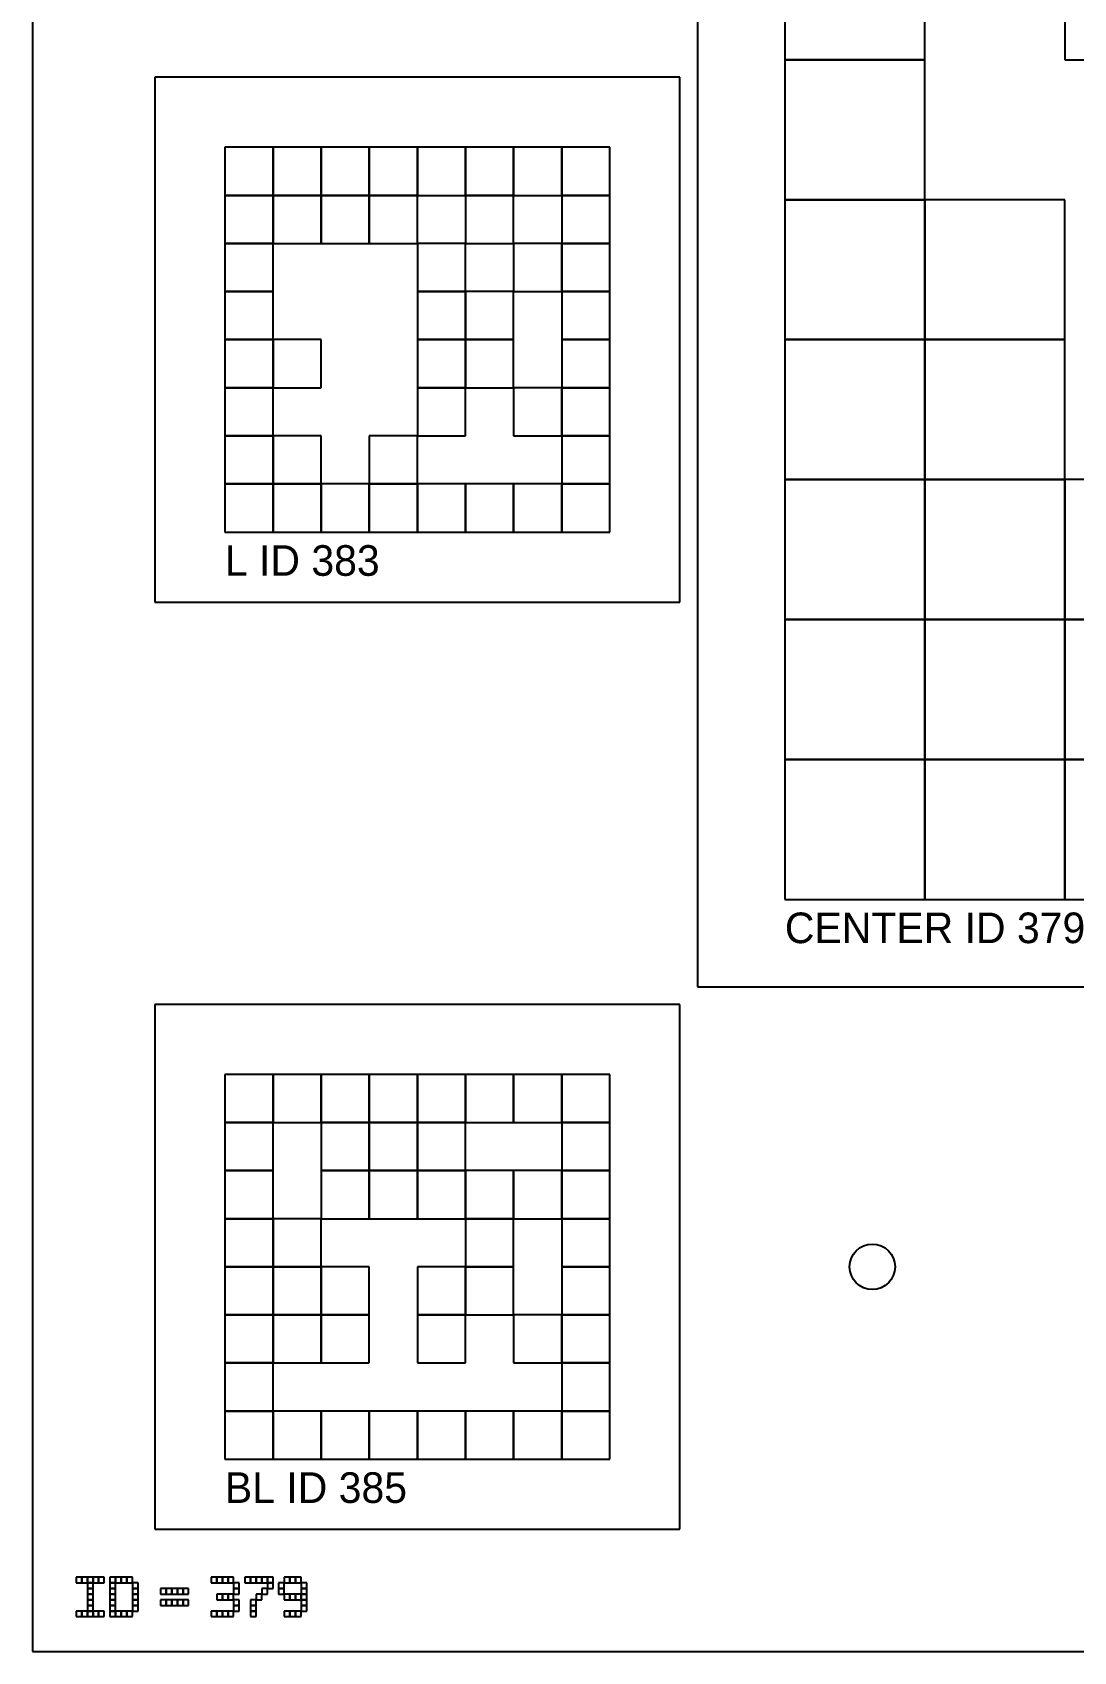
# Model space of a CAD drawing. Extents: x 0 to 1260, y -12 to 1580.
# Drawn here: x 960 to 1079, y 640 to 825.1 of the extents above; entities that cross this region are included whole.
import ezdxf

# ---------------------------------------------------------------- set-up
doc = ezdxf.new("R2010")
doc.units = 0
for name, color, linetype in [('BLACK_POCKET', 7, 'CONTINUOUS'), ('BOARD_TEXT', 7, 'CONTINUOUS'), ('CUT', 7, 'CONTINUOUS'), ('LABEL', 3, 'CONTINUOUS'), ('MOUNT_HOLE', 6, 'CONTINUOUS'), ('QUIET_ZONE', 5, 'CONTINUOUS'), ('TAG_BOUNDARY', 8, 'CONTINUOUS')]:
    doc.layers.add(name, color=color, linetype=linetype)

msp = doc.modelspace()

# ---------------------------------------------------------------- linework, layer by layer
at = {"layer": 'BLACK_POCKET'}
for p, q in [((1046, 838), (1046, 822)), ((1062, 822), (1062, 838)), ((1078, 838), (1078, 822)), ((1046, 822), (1062, 822)), ((1062, 822), (1046, 822)), ((1046, 822), (1046, 806)), ((1062, 806), (1062, 822)), ((1078, 822), (1094, 822)), ((987.5, 812), (982, 812)), ((982, 812), (982, 806.5)), ((987.5, 806.5), (987.5, 812)), ((993, 812), (987.5, 812)), ((987.5, 812), (987.5, 806.5)), ((993, 806.5), (993, 812)), ((998.5, 812), (993, 812)), ((993, 812), (993, 806.5)), ((998.5, 806.5), (998.5, 812)), ((1004, 812), (998.5, 812)), ((998.5, 812), (998.5, 806.5)), ((1004, 806.5), (1004, 812)), ((1009.5, 812), (1004, 812)), ((1004, 812), (1004, 806.5)), ((1009.5, 806.5), (1009.5, 812)), ((1015, 812), (1009.5, 812)), ((1009.5, 812), (1009.5, 806.5)), ((1015, 806.5), (1015, 812)), ((1020.5, 812), (1015, 812)), ((1015, 812), (1015, 806.5)), ((1020.5, 806.5), (1020.5, 812)), ((1026, 812), (1020.5, 812)), ((1020.5, 812), (1020.5, 806.5)), ((1026, 806.5), (1026, 812)), ((982, 806.5), (987.5, 806.5)), ((987.5, 806.5), (982, 806.5)), ((982, 806.5), (982, 801)), ((987.5, 806.5), (993, 806.5)), ((987.5, 801), (987.5, 806.5)), ((993, 806.5), (987.5, 806.5)), ((987.5, 806.5), (987.5, 801)), ((993, 806.5), (998.5, 806.5)), ((993, 801), (993, 806.5)), ((998.5, 806.5), (993, 806.5)), ((993, 806.5), (993, 801)), ((998.5, 806.5), (1004, 806.5)), ((998.5, 801), (998.5, 806.5)), ((1004, 806.5), (998.5, 806.5)), ((998.5, 806.5), (998.5, 801)), ((1004, 806.5), (1009.5, 806.5)), ((1004, 801), (1004, 806.5)), ((1009.5, 806.5), (1015, 806.5)), ((1015, 806.5), (1009.5, 806.5)), ((1009.5, 806.5), (1009.5, 801)), ((1015, 806.5), (1020.5, 806.5)), ((1015, 801), (1015, 806.5)), ((1020.5, 806.5), (1026, 806.5)), ((1026, 806.5), (1020.5, 806.5)), ((1020.5, 806.5), (1020.5, 801)), ((1026, 801), (1026, 806.5)), ((1046, 806), (1062, 806)), ((1062, 806), (1046, 806)), ((1046, 806), (1046, 790)), ((1062, 790), (1062, 806)), ((1078, 806), (1062, 806)), ((1062, 806), (1062, 790)), ((1078, 790), (1078, 806)), ((982, 801), (987.5, 801)), ((987.5, 801), (982, 801)), ((982, 801), (982, 795.5)), ((987.5, 801), (993, 801)), ((987.5, 795.5), (987.5, 801)), ((993, 801), (998.5, 801)), ((998.5, 801), (1004, 801)), ((1009.5, 801), (1004, 801)), ((1004, 801), (1004, 795.5)), ((1009.5, 801), (1015, 801)), ((1009.5, 795.5), (1009.5, 801)), ((1020.5, 801), (1015, 801)), ((1015, 801), (1015, 795.5)), ((1020.5, 801), (1026, 801)), ((1020.5, 795.5), (1020.5, 801)), ((1026, 801), (1020.5, 801)), ((1020.5, 801), (1020.5, 795.5)), ((1026, 795.5), (1026, 801)), ((982, 795.5), (987.5, 795.5)), ((987.5, 795.5), (982, 795.5)), ((982, 795.5), (982, 790)), ((987.5, 790), (987.5, 795.5)), ((1004, 795.5), (1009.5, 795.5)), ((1009.5, 795.5), (1004, 795.5)), ((1004, 795.5), (1004, 790)), ((1009.5, 790), (1009.5, 795.5)), ((1015, 795.5), (1009.5, 795.5)), ((1009.5, 795.5), (1009.5, 790)), ((1015, 795.5), (1020.5, 795.5)), ((1015, 790), (1015, 795.5)), ((1020.5, 795.5), (1026, 795.5)), ((1026, 795.5), (1020.5, 795.5)), ((1020.5, 795.5), (1020.5, 790)), ((1026, 790), (1026, 795.5)), ((982, 790), (987.5, 790)), ((987.5, 790), (982, 790)), ((982, 790), (982, 784.5)), ((987.5, 784.5), (987.5, 790)), ((993, 790), (987.5, 790)), ((987.5, 790), (987.5, 784.5)), ((993, 784.5), (993, 790)), ((1004, 790), (1009.5, 790)), ((1009.5, 790), (1004, 790)), ((1004, 790), (1004, 784.5)), ((1009.5, 790), (1015, 790)), ((1009.5, 784.5), (1009.5, 790)), ((1015, 790), (1009.5, 790)), ((1009.5, 790), (1009.5, 784.5)), ((1015, 784.5), (1015, 790)), ((1020.5, 790), (1026, 790)), ((1026, 790), (1020.5, 790)), ((1020.5, 790), (1020.5, 784.5)), ((1026, 784.5), (1026, 790)), ((1046, 790), (1062, 790)), ((1062, 790), (1046, 790)), ((1046, 790), (1046, 774)), ((1062, 790), (1078, 790)), ((1062, 774), (1062, 790)), ((1078, 790), (1062, 790)), ((1062, 790), (1062, 774)), ((1078, 774), (1078, 790)), ((982, 784.5), (987.5, 784.5)), ((987.5, 784.5), (982, 784.5)), ((982, 784.5), (982, 779)), ((987.5, 784.5), (993, 784.5)), ((987.5, 779), (987.5, 784.5)), ((1004, 784.5), (1009.5, 784.5)), ((1009.5, 784.5), (1004, 784.5)), ((1004, 784.5), (1004, 779)), ((1009.5, 784.5), (1015, 784.5)), ((1009.5, 779), (1009.5, 784.5)), ((1020.5, 784.5), (1015, 784.5)), ((1015, 784.5), (1015, 779)), ((1020.5, 784.5), (1026, 784.5)), ((1020.5, 779), (1020.5, 784.5)), ((1026, 784.5), (1020.5, 784.5)), ((1020.5, 784.5), (1020.5, 779)), ((1026, 779), (1026, 784.5)), ((982, 779), (987.5, 779)), ((987.5, 779), (982, 779)), ((982, 779), (982, 773.5)), ((987.5, 773.5), (987.5, 779)), ((993, 779), (987.5, 779)), ((987.5, 779), (987.5, 773.5)), ((993, 773.5), (993, 779)), ((1004, 779), (998.5, 779)), ((998.5, 779), (998.5, 773.5)), ((1004, 779), (1009.5, 779)), ((1004, 773.5), (1004, 779)), ((1015, 779), (1020.5, 779)), ((1020.5, 779), (1026, 779)), ((1026, 779), (1020.5, 779)), ((1020.5, 779), (1020.5, 773.5)), ((1026, 773.5), (1026, 779)), ((1046, 774), (1062, 774)), ((1062, 774), (1046, 774)), ((1046, 774), (1046, 758)), ((1062, 774), (1078, 774)), ((1062, 758), (1062, 774)), ((1078, 774), (1062, 774)), ((1062, 774), (1062, 758)), ((1078, 758), (1078, 774)), ((1094, 774), (1078, 774)), ((1078, 774), (1078, 758)), ((982, 773.5), (987.5, 773.5)), ((987.5, 773.5), (982, 773.5)), ((982, 773.5), (982, 768)), ((987.5, 773.5), (993, 773.5)), ((987.5, 768), (987.5, 773.5)), ((993, 773.5), (987.5, 773.5)), ((987.5, 773.5), (987.5, 768)), ((993, 768), (993, 773.5)), ((998.5, 773.5), (993, 773.5)), ((993, 773.5), (993, 768)), ((998.5, 773.5), (1004, 773.5)), ((998.5, 768), (998.5, 773.5)), ((1004, 773.5), (998.5, 773.5)), ((998.5, 773.5), (998.5, 768)), ((1004, 768), (1004, 773.5)), ((1009.5, 773.5), (1004, 773.5)), ((1004, 773.5), (1004, 768)), ((1009.5, 768), (1009.5, 773.5)), ((1015, 773.5), (1009.5, 773.5)), ((1009.5, 773.5), (1009.5, 768)), ((1015, 768), (1015, 773.5)), ((1020.5, 773.5), (1015, 773.5)), ((1015, 773.5), (1015, 768)), ((1020.5, 773.5), (1026, 773.5)), ((1020.5, 768), (1020.5, 773.5)), ((1026, 773.5), (1020.5, 773.5)), ((1020.5, 773.5), (1020.5, 768)), ((1026, 768), (1026, 773.5)), ((982, 768), (987.5, 768)), ((987.5, 768), (993, 768)), ((993, 768), (998.5, 768)), ((998.5, 768), (1004, 768)), ((1004, 768), (1009.5, 768)), ((1009.5, 768), (1015, 768)), ((1015, 768), (1020.5, 768)), ((1020.5, 768), (1026, 768)), ((1046, 758), (1062, 758)), ((1062, 758), (1046, 758)), ((1046, 758), (1046, 742)), ((1062, 758), (1078, 758)), ((1062, 742), (1062, 758)), ((1078, 758), (1062, 758)), ((1062, 758), (1062, 742)), ((1078, 758), (1094, 758)), ((1078, 742), (1078, 758)), ((1094, 758), (1078, 758)), ((1078, 758), (1078, 742)), ((1046, 742), (1062, 742)), ((1062, 742), (1046, 742)), ((1046, 742), (1046, 726)), ((1062, 742), (1078, 742)), ((1062, 726), (1062, 742)), ((1078, 742), (1062, 742)), ((1062, 742), (1062, 726)), ((1078, 742), (1094, 742)), ((1078, 726), (1078, 742)), ((1094, 742), (1078, 742)), ((1078, 742), (1078, 726)), ((1046, 726), (1062, 726)), ((1062, 726), (1078, 726)), ((1078, 726), (1094, 726)), ((987.5, 706), (982, 706)), ((982, 706), (982, 700.5)), ((987.5, 700.5), (987.5, 706)), ((993, 706), (987.5, 706)), ((987.5, 706), (987.5, 700.5)), ((993, 700.5), (993, 706)), ((998.5, 706), (993, 706)), ((993, 706), (993, 700.5)), ((998.5, 700.5), (998.5, 706)), ((1004, 706), (998.5, 706)), ((998.5, 706), (998.5, 700.5)), ((1004, 700.5), (1004, 706)), ((1009.5, 706), (1004, 706)), ((1004, 706), (1004, 700.5)), ((1009.5, 700.5), (1009.5, 706)), ((1015, 706), (1009.5, 706)), ((1009.5, 706), (1009.5, 700.5)), ((1015, 700.5), (1015, 706)), ((1020.5, 706), (1015, 706)), ((1015, 706), (1015, 700.5)), ((1020.5, 700.5), (1020.5, 706)), ((1026, 706), (1020.5, 706)), ((1020.5, 706), (1020.5, 700.5)), ((1026, 700.5), (1026, 706)), ((982, 700.5), (987.5, 700.5)), ((987.5, 700.5), (982, 700.5)), ((982, 700.5), (982, 695)), ((987.5, 700.5), (993, 700.5)), ((987.5, 695), (987.5, 700.5)), ((993, 700.5), (998.5, 700.5)), ((998.5, 700.5), (993, 700.5)), ((993, 700.5), (993, 695)), ((998.5, 700.5), (1004, 700.5)), ((998.5, 695), (998.5, 700.5)), ((1004, 700.5), (998.5, 700.5)), ((998.5, 700.5), (998.5, 695)), ((1004, 700.5), (1009.5, 700.5)), ((1004, 695), (1004, 700.5)), ((1009.5, 700.5), (1004, 700.5)), ((1004, 700.5), (1004, 695)), ((1009.5, 700.5), (1015, 700.5)), ((1009.5, 695), (1009.5, 700.5)), ((1015, 700.5), (1020.5, 700.5)), ((1020.5, 700.5), (1026, 700.5)), ((1026, 700.5), (1020.5, 700.5)), ((1020.5, 700.5), (1020.5, 695)), ((1026, 695), (1026, 700.5)), ((982, 695), (987.5, 695)), ((987.5, 695), (982, 695)), ((982, 695), (982, 689.5)), ((987.5, 689.5), (987.5, 695)), ((993, 695), (998.5, 695)), ((998.5, 695), (993, 695)), ((993, 695), (993, 689.5)), ((998.5, 695), (1004, 695)), ((998.5, 689.5), (998.5, 695)), ((1004, 695), (998.5, 695)), ((998.5, 695), (998.5, 689.5)), ((1004, 695), (1009.5, 695)), ((1004, 689.5), (1004, 695)), ((1009.5, 695), (1004, 695)), ((1004, 695), (1004, 689.5)), ((1009.5, 689.5), (1009.5, 695)), ((1015, 695), (1009.5, 695)), ((1009.5, 695), (1009.5, 689.5)), ((1015, 689.5), (1015, 695)), ((1020.5, 695), (1015, 695)), ((1015, 695), (1015, 689.5)), ((1020.5, 695), (1026, 695)), ((1020.5, 689.5), (1020.5, 695)), ((1026, 695), (1020.5, 695)), ((1020.5, 695), (1020.5, 689.5)), ((1026, 689.5), (1026, 695)), ((982, 689.5), (987.5, 689.5)), ((987.5, 689.5), (982, 689.5)), ((982, 689.5), (982, 684)), ((987.5, 684), (987.5, 689.5)), ((993, 689.5), (987.5, 689.5)), ((987.5, 689.5), (987.5, 684)), ((993, 689.5), (998.5, 689.5)), ((993, 684), (993, 689.5)), ((998.5, 689.5), (1004, 689.5)), ((1004, 689.5), (1009.5, 689.5)), ((1009.5, 689.5), (1015, 689.5)), ((1015, 689.5), (1009.5, 689.5)), ((1009.5, 689.5), (1009.5, 684)), ((1015, 689.5), (1020.5, 689.5)), ((1015, 684), (1015, 689.5)), ((1020.5, 689.5), (1026, 689.5)), ((1026, 689.5), (1020.5, 689.5)), ((1020.5, 689.5), (1020.5, 684)), ((1026, 684), (1026, 689.5)), ((982, 684), (987.5, 684)), ((987.5, 684), (982, 684)), ((982, 684), (982, 678.5)), ((987.5, 684), (993, 684)), ((987.5, 678.5), (987.5, 684)), ((993, 684), (987.5, 684)), ((987.5, 684), (987.5, 678.5)), ((993, 678.5), (993, 684)), ((998.5, 684), (993, 684)), ((993, 684), (993, 678.5)), ((998.5, 678.5), (998.5, 684)), ((1009.5, 684), (1004, 684)), ((1004, 684), (1004, 678.5)), ((1009.5, 684), (1015, 684)), ((1009.5, 678.5), (1009.5, 684)), ((1015, 684), (1009.5, 684)), ((1009.5, 684), (1009.5, 678.5)), ((1015, 678.5), (1015, 684)), ((1020.5, 684), (1026, 684)), ((1026, 684), (1020.5, 684)), ((1020.5, 684), (1020.5, 678.5)), ((1026, 678.5), (1026, 684)), ((982, 678.5), (987.5, 678.5)), ((987.5, 678.5), (982, 678.5)), ((982, 678.5), (982, 673)), ((987.5, 678.5), (993, 678.5)), ((987.5, 673), (987.5, 678.5)), ((993, 678.5), (987.5, 678.5)), ((987.5, 678.5), (987.5, 673)), ((993, 678.5), (998.5, 678.5)), ((993, 673), (993, 678.5)), ((998.5, 678.5), (993, 678.5)), ((993, 678.5), (993, 673)), ((998.5, 673), (998.5, 678.5)), ((1004, 678.5), (1009.5, 678.5)), ((1009.5, 678.5), (1004, 678.5)), ((1004, 678.5), (1004, 673)), ((1009.5, 678.5), (1015, 678.5)), ((1009.5, 673), (1009.5, 678.5)), ((1020.5, 678.5), (1015, 678.5)), ((1015, 678.5), (1015, 673)), ((1020.5, 678.5), (1026, 678.5)), ((1020.5, 673), (1020.5, 678.5)), ((1026, 678.5), (1020.5, 678.5)), ((1020.5, 678.5), (1020.5, 673)), ((1026, 673), (1026, 678.5)), ((982, 673), (987.5, 673)), ((987.5, 673), (982, 673)), ((982, 673), (982, 667.5)), ((987.5, 673), (993, 673)), ((987.5, 667.5), (987.5, 673)), ((993, 673), (998.5, 673)), ((1004, 673), (1009.5, 673)), ((1015, 673), (1020.5, 673)), ((1020.5, 673), (1026, 673)), ((1026, 673), (1020.5, 673)), ((1020.5, 673), (1020.5, 667.5)), ((1026, 667.5), (1026, 673)), ((982, 667.5), (987.5, 667.5)), ((987.5, 667.5), (982, 667.5)), ((982, 667.5), (982, 662)), ((987.5, 662), (987.5, 667.5)), ((993, 667.5), (987.5, 667.5)), ((987.5, 667.5), (987.5, 662)), ((993, 662), (993, 667.5)), ((998.5, 667.5), (993, 667.5)), ((993, 667.5), (993, 662)), ((998.5, 662), (998.5, 667.5)), ((1004, 667.5), (998.5, 667.5)), ((998.5, 667.5), (998.5, 662)), ((1004, 662), (1004, 667.5)), ((1009.5, 667.5), (1004, 667.5)), ((1004, 667.5), (1004, 662)), ((1009.5, 662), (1009.5, 667.5)), ((1015, 667.5), (1009.5, 667.5)), ((1009.5, 667.5), (1009.5, 662)), ((1015, 662), (1015, 667.5)), ((1020.5, 667.5), (1015, 667.5)), ((1015, 667.5), (1015, 662)), ((1020.5, 667.5), (1026, 667.5)), ((1020.5, 662), (1020.5, 667.5)), ((1026, 667.5), (1020.5, 667.5)), ((1020.5, 667.5), (1020.5, 662)), ((1026, 662), (1026, 667.5)), ((982, 662), (987.5, 662)), ((987.5, 662), (993, 662)), ((993, 662), (998.5, 662)), ((998.5, 662), (1004, 662)), ((1004, 662), (1009.5, 662)), ((1009.5, 662), (1015, 662)), ((1015, 662), (1020.5, 662)), ((1020.5, 662), (1026, 662))]:
    msp.add_line(p, q, dxfattribs=at)
at = {"layer": 'BOARD_TEXT'}
for p, q in [((965.642857, 648.5), (965, 648.5)), ((965, 648.5), (965, 647.857143)), ((965.642857, 647.857143), (965.642857, 648.5)), ((966.285714, 648.5), (965.642857, 648.5)), ((965.642857, 648.5), (965.642857, 647.857143)), ((966.285714, 647.857143), (966.285714, 648.5)), ((966.928571, 648.5), (966.285714, 648.5)), ((966.285714, 648.5), (966.285714, 647.857143)), ((966.928571, 647.857143), (966.928571, 648.5)), ((967.571429, 648.5), (966.928571, 648.5)), ((966.928571, 648.5), (966.928571, 647.857143)), ((967.571429, 647.857143), (967.571429, 648.5)), ((968.214286, 648.5), (967.571429, 648.5)), ((967.571429, 648.5), (967.571429, 647.857143)), ((968.214286, 647.857143), (968.214286, 648.5)), ((969.5, 648.5), (968.857143, 648.5)), ((968.857143, 648.5), (968.857143, 647.857143)), ((969.5, 647.857143), (969.5, 648.5)), ((970.142857, 648.5), (969.5, 648.5)), ((969.5, 648.5), (969.5, 647.857143)), ((970.142857, 647.857143), (970.142857, 648.5)), ((970.785714, 648.5), (970.142857, 648.5)), ((970.142857, 648.5), (970.142857, 647.857143)), ((970.785714, 647.857143), (970.785714, 648.5)), ((971.428571, 648.5), (970.785714, 648.5)), ((970.785714, 648.5), (970.785714, 647.857143)), ((971.428571, 647.857143), (971.428571, 648.5)), ((981.071429, 648.5), (980.428571, 648.5)), ((980.428571, 648.5), (980.428571, 647.857143)), ((981.071429, 647.857143), (981.071429, 648.5)), ((981.714286, 648.5), (981.071429, 648.5)), ((981.071429, 648.5), (981.071429, 647.857143)), ((981.714286, 647.857143), (981.714286, 648.5)), ((982.357143, 648.5), (981.714286, 648.5)), ((981.714286, 648.5), (981.714286, 647.857143)), ((982.357143, 647.857143), (982.357143, 648.5)), ((983, 648.5), (982.357143, 648.5)), ((982.357143, 648.5), (982.357143, 647.857143)), ((983, 647.857143), (983, 648.5)), ((984.928571, 648.5), (984.285714, 648.5)), ((984.285714, 648.5), (984.285714, 647.857143)), ((984.928571, 647.857143), (984.928571, 648.5)), ((985.571429, 648.5), (984.928571, 648.5)), ((984.928571, 648.5), (984.928571, 647.857143)), ((985.571429, 647.857143), (985.571429, 648.5)), ((986.214286, 648.5), (985.571429, 648.5)), ((985.571429, 648.5), (985.571429, 647.857143)), ((986.214286, 647.857143), (986.214286, 648.5)), ((986.857143, 648.5), (986.214286, 648.5)), ((986.214286, 648.5), (986.214286, 647.857143)), ((986.857143, 647.857143), (986.857143, 648.5)), ((987.5, 648.5), (986.857143, 648.5)), ((986.857143, 648.5), (986.857143, 647.857143)), ((987.5, 647.857143), (987.5, 648.5)), ((989.428571, 648.5), (988.785714, 648.5)), ((988.785714, 648.5), (988.785714, 647.857143)), ((989.428571, 647.857143), (989.428571, 648.5)), ((990.071429, 648.5), (989.428571, 648.5)), ((989.428571, 648.5), (989.428571, 647.857143)), ((990.071429, 647.857143), (990.071429, 648.5)), ((990.714286, 648.5), (990.071429, 648.5)), ((990.071429, 648.5), (990.071429, 647.857143)), ((990.714286, 647.857143), (990.714286, 648.5)), ((965, 647.857143), (965.642857, 647.857143)), ((965.642857, 647.857143), (966.285714, 647.857143)), ((966.285714, 647.857143), (966.928571, 647.857143)), ((966.928571, 647.857143), (966.285714, 647.857143)), ((966.285714, 647.857143), (966.285714, 647.214286)), ((966.285714, 647.214286), (966.928571, 647.214286)), ((966.928571, 647.214286), (966.285714, 647.214286)), ((966.285714, 647.214286), (966.285714, 646.571429)), ((966.285714, 646.571429), (966.928571, 646.571429)), ((966.928571, 646.571429), (966.285714, 646.571429)), ((966.285714, 646.571429), (966.285714, 645.928571)), ((966.928571, 647.857143), (967.571429, 647.857143)), ((966.928571, 647.214286), (966.928571, 647.857143)), ((966.928571, 646.571429), (966.928571, 647.214286)), ((966.928571, 645.928571), (966.928571, 646.571429)), ((967.571429, 647.857143), (968.214286, 647.857143)), ((968.857143, 647.857143), (969.5, 647.857143)), ((969.5, 647.857143), (968.857143, 647.857143)), ((968.857143, 647.857143), (968.857143, 647.214286)), ((968.857143, 647.214286), (969.5, 647.214286)), ((969.5, 647.214286), (968.857143, 647.214286)), ((968.857143, 647.214286), (968.857143, 646.571429)), ((968.857143, 646.571429), (969.5, 646.571429)), ((969.5, 646.571429), (968.857143, 646.571429)), ((968.857143, 646.571429), (968.857143, 645.928571)), ((969.5, 647.857143), (970.142857, 647.857143)), ((969.5, 647.214286), (969.5, 647.857143)), ((969.5, 646.571429), (969.5, 647.214286)), ((969.5, 645.928571), (969.5, 646.571429)), ((970.142857, 647.857143), (970.785714, 647.857143)), ((970.785714, 647.857143), (971.428571, 647.857143)), ((972.071429, 647.857143), (971.428571, 647.857143)), ((971.428571, 647.857143), (971.428571, 647.214286)), ((971.428571, 647.214286), (972.071429, 647.214286)), ((972.071429, 647.214286), (971.428571, 647.214286)), ((971.428571, 647.214286), (971.428571, 646.571429)), ((971.428571, 646.571429), (972.071429, 646.571429)), ((972.071429, 646.571429), (971.428571, 646.571429)), ((971.428571, 646.571429), (971.428571, 645.928571)), ((972.071429, 647.214286), (972.071429, 647.857143)), ((972.071429, 646.571429), (972.071429, 647.214286)), ((972.071429, 645.928571), (972.071429, 646.571429)), ((975.285714, 647.214286), (974.642857, 647.214286)), ((974.642857, 647.214286), (974.642857, 646.571429)), ((974.642857, 646.571429), (975.285714, 646.571429)), ((975.285714, 646.571429), (975.285714, 647.214286)), ((975.928571, 647.214286), (975.285714, 647.214286)), ((975.285714, 647.214286), (975.285714, 646.571429)), ((975.285714, 646.571429), (975.928571, 646.571429)), ((975.928571, 646.571429), (975.928571, 647.214286)), ((976.571429, 647.214286), (975.928571, 647.214286)), ((975.928571, 647.214286), (975.928571, 646.571429)), ((975.928571, 646.571429), (976.571429, 646.571429)), ((976.571429, 646.571429), (976.571429, 647.214286)), ((977.214286, 647.214286), (976.571429, 647.214286)), ((976.571429, 647.214286), (976.571429, 646.571429)), ((976.571429, 646.571429), (977.214286, 646.571429)), ((977.214286, 646.571429), (977.214286, 647.214286)), ((977.857143, 647.214286), (977.214286, 647.214286)), ((977.214286, 647.214286), (977.214286, 646.571429)), ((977.214286, 646.571429), (977.857143, 646.571429)), ((977.857143, 646.571429), (977.857143, 647.214286)), ((980.428571, 647.857143), (981.071429, 647.857143)), ((981.071429, 647.857143), (981.714286, 647.857143)), ((981.714286, 646.571429), (981.071429, 646.571429)), ((981.071429, 646.571429), (981.071429, 645.928571)), ((981.714286, 647.857143), (982.357143, 647.857143)), ((981.714286, 645.928571), (981.714286, 646.571429)), ((982.357143, 646.571429), (981.714286, 646.571429)), ((981.714286, 646.571429), (981.714286, 645.928571)), ((982.357143, 647.857143), (983, 647.857143)), ((982.357143, 645.928571), (982.357143, 646.571429)), ((983, 646.571429), (982.357143, 646.571429)), ((982.357143, 646.571429), (982.357143, 645.928571)), ((983.642857, 647.857143), (983, 647.857143)), ((983, 647.857143), (983, 647.214286)), ((983, 647.214286), (983.642857, 647.214286)), ((983.642857, 647.214286), (983, 647.214286)), ((983, 647.214286), (983, 646.571429)), ((983, 646.571429), (983.642857, 646.571429)), ((983, 645.928571), (983, 646.571429)), ((983.642857, 647.214286), (983.642857, 647.857143)), ((983.642857, 646.571429), (983.642857, 647.214286)), ((984.285714, 647.857143), (984.928571, 647.857143)), ((984.928571, 647.857143), (985.571429, 647.857143)), ((985.571429, 647.857143), (986.214286, 647.857143)), ((986.214286, 646.571429), (985.571429, 646.571429)), ((985.571429, 646.571429), (985.571429, 645.928571)), ((986.214286, 647.857143), (986.857143, 647.857143)), ((986.857143, 647.214286), (986.214286, 647.214286)), ((986.214286, 647.214286), (986.214286, 646.571429)), ((986.214286, 646.571429), (986.857143, 646.571429)), ((986.214286, 645.928571), (986.214286, 646.571429)), ((986.857143, 647.857143), (987.5, 647.857143)), ((987.5, 647.857143), (986.857143, 647.857143)), ((986.857143, 647.857143), (986.857143, 647.214286)), ((986.857143, 647.214286), (987.5, 647.214286)), ((986.857143, 646.571429), (986.857143, 647.214286)), ((987.5, 647.214286), (987.5, 647.857143)), ((988.785714, 647.857143), (988.142857, 647.857143)), ((988.142857, 647.857143), (988.142857, 647.214286)), ((988.142857, 647.214286), (988.785714, 647.214286)), ((988.785714, 647.214286), (988.142857, 647.214286)), ((988.142857, 647.214286), (988.142857, 646.571429)), ((988.142857, 646.571429), (988.785714, 646.571429)), ((988.785714, 647.857143), (989.428571, 647.857143)), ((988.785714, 647.214286), (988.785714, 647.857143)), ((988.785714, 646.571429), (988.785714, 647.214286)), ((989.428571, 646.571429), (988.785714, 646.571429)), ((988.785714, 646.571429), (988.785714, 645.928571)), ((989.428571, 647.857143), (990.071429, 647.857143)), ((989.428571, 645.928571), (989.428571, 646.571429)), ((990.071429, 646.571429), (989.428571, 646.571429)), ((989.428571, 646.571429), (989.428571, 645.928571)), ((990.071429, 647.857143), (990.714286, 647.857143)), ((990.071429, 645.928571), (990.071429, 646.571429)), ((990.714286, 646.571429), (990.071429, 646.571429)), ((990.071429, 646.571429), (990.071429, 645.928571)), ((991.357143, 647.857143), (990.714286, 647.857143)), ((990.714286, 647.857143), (990.714286, 647.214286)), ((990.714286, 647.214286), (991.357143, 647.214286)), ((991.357143, 647.214286), (990.714286, 647.214286)), ((990.714286, 647.214286), (990.714286, 646.571429)), ((990.714286, 646.571429), (991.357143, 646.571429)), ((990.714286, 645.928571), (990.714286, 646.571429)), ((991.357143, 646.571429), (990.714286, 646.571429)), ((990.714286, 646.571429), (990.714286, 645.928571)), ((991.357143, 647.214286), (991.357143, 647.857143)), ((991.357143, 646.571429), (991.357143, 647.214286)), ((991.357143, 645.928571), (991.357143, 646.571429)), ((965.642857, 644.642857), (965, 644.642857)), ((965, 644.642857), (965, 644)), ((965.642857, 644), (965.642857, 644.642857)), ((966.285714, 644.642857), (965.642857, 644.642857)), ((965.642857, 644.642857), (965.642857, 644)), ((966.285714, 645.928571), (966.928571, 645.928571)), ((966.928571, 645.928571), (966.285714, 645.928571)), ((966.285714, 645.928571), (966.285714, 645.285714)), ((966.285714, 645.285714), (966.928571, 645.285714)), ((966.928571, 645.285714), (966.285714, 645.285714)), ((966.285714, 645.285714), (966.285714, 644.642857)), ((966.285714, 644.642857), (966.928571, 644.642857)), ((966.285714, 644), (966.285714, 644.642857)), ((966.928571, 644.642857), (966.285714, 644.642857)), ((966.285714, 644.642857), (966.285714, 644)), ((966.928571, 645.285714), (966.928571, 645.928571)), ((966.928571, 644.642857), (966.928571, 645.285714)), ((966.928571, 644), (966.928571, 644.642857)), ((967.571429, 644.642857), (966.928571, 644.642857)), ((966.928571, 644.642857), (966.928571, 644)), ((967.571429, 644), (967.571429, 644.642857)), ((968.214286, 644.642857), (967.571429, 644.642857)), ((967.571429, 644.642857), (967.571429, 644)), ((968.214286, 644), (968.214286, 644.642857)), ((968.857143, 645.928571), (969.5, 645.928571)), ((969.5, 645.928571), (968.857143, 645.928571)), ((968.857143, 645.928571), (968.857143, 645.285714)), ((968.857143, 645.285714), (969.5, 645.285714)), ((969.5, 645.285714), (968.857143, 645.285714)), ((968.857143, 645.285714), (968.857143, 644.642857)), ((968.857143, 644.642857), (969.5, 644.642857)), ((969.5, 644.642857), (968.857143, 644.642857)), ((968.857143, 644.642857), (968.857143, 644)), ((969.5, 645.285714), (969.5, 645.928571)), ((969.5, 644.642857), (969.5, 645.285714)), ((969.5, 644), (969.5, 644.642857)), ((970.142857, 644.642857), (969.5, 644.642857)), ((969.5, 644.642857), (969.5, 644)), ((970.142857, 644), (970.142857, 644.642857)), ((970.785714, 644.642857), (970.142857, 644.642857)), ((970.142857, 644.642857), (970.142857, 644)), ((970.785714, 644), (970.785714, 644.642857)), ((971.428571, 644.642857), (970.785714, 644.642857)), ((970.785714, 644.642857), (970.785714, 644)), ((971.428571, 645.928571), (972.071429, 645.928571)), ((972.071429, 645.928571), (971.428571, 645.928571)), ((971.428571, 645.928571), (971.428571, 645.285714)), ((971.428571, 645.285714), (972.071429, 645.285714)), ((972.071429, 645.285714), (971.428571, 645.285714)), ((971.428571, 645.285714), (971.428571, 644.642857)), ((971.428571, 644.642857), (972.071429, 644.642857)), ((971.428571, 644), (971.428571, 644.642857)), ((972.071429, 645.285714), (972.071429, 645.928571)), ((972.071429, 644.642857), (972.071429, 645.285714)), ((975.285714, 645.928571), (974.642857, 645.928571)), ((974.642857, 645.928571), (974.642857, 645.285714)), ((974.642857, 645.285714), (975.285714, 645.285714)), ((975.285714, 645.285714), (975.285714, 645.928571)), ((975.928571, 645.928571), (975.285714, 645.928571)), ((975.285714, 645.928571), (975.285714, 645.285714)), ((975.285714, 645.285714), (975.928571, 645.285714)), ((975.928571, 645.285714), (975.928571, 645.928571)), ((976.571429, 645.928571), (975.928571, 645.928571)), ((975.928571, 645.928571), (975.928571, 645.285714)), ((975.928571, 645.285714), (976.571429, 645.285714)), ((976.571429, 645.285714), (976.571429, 645.928571)), ((977.214286, 645.928571), (976.571429, 645.928571)), ((976.571429, 645.928571), (976.571429, 645.285714)), ((976.571429, 645.285714), (977.214286, 645.285714)), ((977.214286, 645.285714), (977.214286, 645.928571)), ((977.857143, 645.928571), (977.214286, 645.928571)), ((977.214286, 645.928571), (977.214286, 645.285714)), ((977.214286, 645.285714), (977.857143, 645.285714)), ((977.857143, 645.285714), (977.857143, 645.928571)), ((981.071429, 644.642857), (980.428571, 644.642857)), ((980.428571, 644.642857), (980.428571, 644)), ((981.071429, 645.928571), (981.714286, 645.928571)), ((981.071429, 644), (981.071429, 644.642857)), ((981.714286, 644.642857), (981.071429, 644.642857)), ((981.071429, 644.642857), (981.071429, 644)), ((981.714286, 645.928571), (982.357143, 645.928571)), ((981.714286, 644), (981.714286, 644.642857)), ((982.357143, 644.642857), (981.714286, 644.642857)), ((981.714286, 644.642857), (981.714286, 644)), ((982.357143, 645.928571), (983, 645.928571)), ((982.357143, 644), (982.357143, 644.642857)), ((983, 644.642857), (982.357143, 644.642857)), ((982.357143, 644.642857), (982.357143, 644)), ((983.642857, 645.928571), (983, 645.928571)), ((983, 645.928571), (983, 645.285714)), ((983, 645.285714), (983.642857, 645.285714)), ((983.642857, 645.285714), (983, 645.285714)), ((983, 645.285714), (983, 644.642857)), ((983, 644.642857), (983.642857, 644.642857)), ((983, 644), (983, 644.642857)), ((983.642857, 645.285714), (983.642857, 645.928571)), ((983.642857, 644.642857), (983.642857, 645.285714)), ((985.571429, 645.928571), (984.928571, 645.928571)), ((984.928571, 645.928571), (984.928571, 645.285714)), ((984.928571, 645.285714), (985.571429, 645.285714)), ((985.571429, 645.285714), (984.928571, 645.285714)), ((984.928571, 645.285714), (984.928571, 644.642857)), ((984.928571, 644.642857), (985.571429, 644.642857)), ((985.571429, 644.642857), (984.928571, 644.642857)), ((984.928571, 644.642857), (984.928571, 644)), ((985.571429, 645.928571), (986.214286, 645.928571)), ((985.571429, 645.285714), (985.571429, 645.928571)), ((985.571429, 644.642857), (985.571429, 645.285714)), ((985.571429, 644), (985.571429, 644.642857)), ((988.785714, 645.928571), (989.428571, 645.928571)), ((989.428571, 644.642857), (988.785714, 644.642857)), ((988.785714, 644.642857), (988.785714, 644)), ((989.428571, 645.928571), (990.071429, 645.928571)), ((989.428571, 644), (989.428571, 644.642857)), ((990.071429, 644.642857), (989.428571, 644.642857)), ((989.428571, 644.642857), (989.428571, 644)), ((990.071429, 645.928571), (990.714286, 645.928571)), ((990.071429, 644), (990.071429, 644.642857)), ((990.714286, 644.642857), (990.071429, 644.642857)), ((990.071429, 644.642857), (990.071429, 644)), ((990.714286, 645.928571), (991.357143, 645.928571)), ((991.357143, 645.928571), (990.714286, 645.928571)), ((990.714286, 645.928571), (990.714286, 645.285714)), ((990.714286, 645.285714), (991.357143, 645.285714)), ((991.357143, 645.285714), (990.714286, 645.285714)), ((990.714286, 645.285714), (990.714286, 644.642857)), ((990.714286, 644.642857), (991.357143, 644.642857)), ((990.714286, 644), (990.714286, 644.642857)), ((991.357143, 645.285714), (991.357143, 645.928571)), ((991.357143, 644.642857), (991.357143, 645.285714)), ((965, 644), (965.642857, 644)), ((965.642857, 644), (966.285714, 644)), ((966.285714, 644), (966.928571, 644)), ((966.928571, 644), (967.571429, 644)), ((967.571429, 644), (968.214286, 644)), ((968.857143, 644), (969.5, 644)), ((969.5, 644), (970.142857, 644)), ((970.142857, 644), (970.785714, 644)), ((970.785714, 644), (971.428571, 644)), ((980.428571, 644), (981.071429, 644)), ((981.071429, 644), (981.714286, 644)), ((981.714286, 644), (982.357143, 644)), ((982.357143, 644), (983, 644)), ((984.928571, 644), (985.571429, 644)), ((988.785714, 644), (989.428571, 644)), ((989.428571, 644), (990.071429, 644)), ((990.071429, 644), (990.714286, 644))]:
    msp.add_line(p, q, dxfattribs=at)
at = {"layer": 'CUT'}
for p, q in [((960, 940), (960, 640)), ((960, 640), (1260, 640))]:
    msp.add_line(p, q, dxfattribs=at)
at = {"layer": 'MOUNT_HOLE'}
msp.add_circle((1056, 684), 2.6, dxfattribs=at)
at = {"layer": 'QUIET_ZONE'}
for p, q in [((1036, 864), (1036, 716)), ((1034, 820), (974, 820)), ((974, 820), (974, 760)), ((1034, 760), (1034, 820)), ((974, 760), (1034, 760)), ((1036, 716), (1184, 716)), ((1034, 714), (974, 714)), ((974, 714), (974, 654)), ((1034, 654), (1034, 714)), ((974, 654), (1034, 654))]:
    msp.add_line(p, q, dxfattribs=at)
at = {"layer": 'TAG_BOUNDARY'}
for p, q in [((1046, 854), (1046, 726)), ((1026, 812), (982, 812)), ((982, 812), (982, 768)), ((1026, 768), (1026, 812)), ((982, 768), (1026, 768)), ((1046, 726), (1174, 726)), ((1026, 706), (982, 706)), ((982, 706), (982, 662)), ((1026, 662), (1026, 706)), ((982, 662), (1026, 662))]:
    msp.add_line(p, q, dxfattribs=at)

# ---------------------------------------------------------------- texts
at = {"layer": 'LABEL'}
for s, p in [('L ID 383', (982, 763)), ('CENTER ID 379', (1046, 721)), ('BL ID 385', (982, 657))]:
    msp.add_text(s, height=3.5, dxfattribs=at).set_placement(p)

doc.saveas('drawing.dxf')
